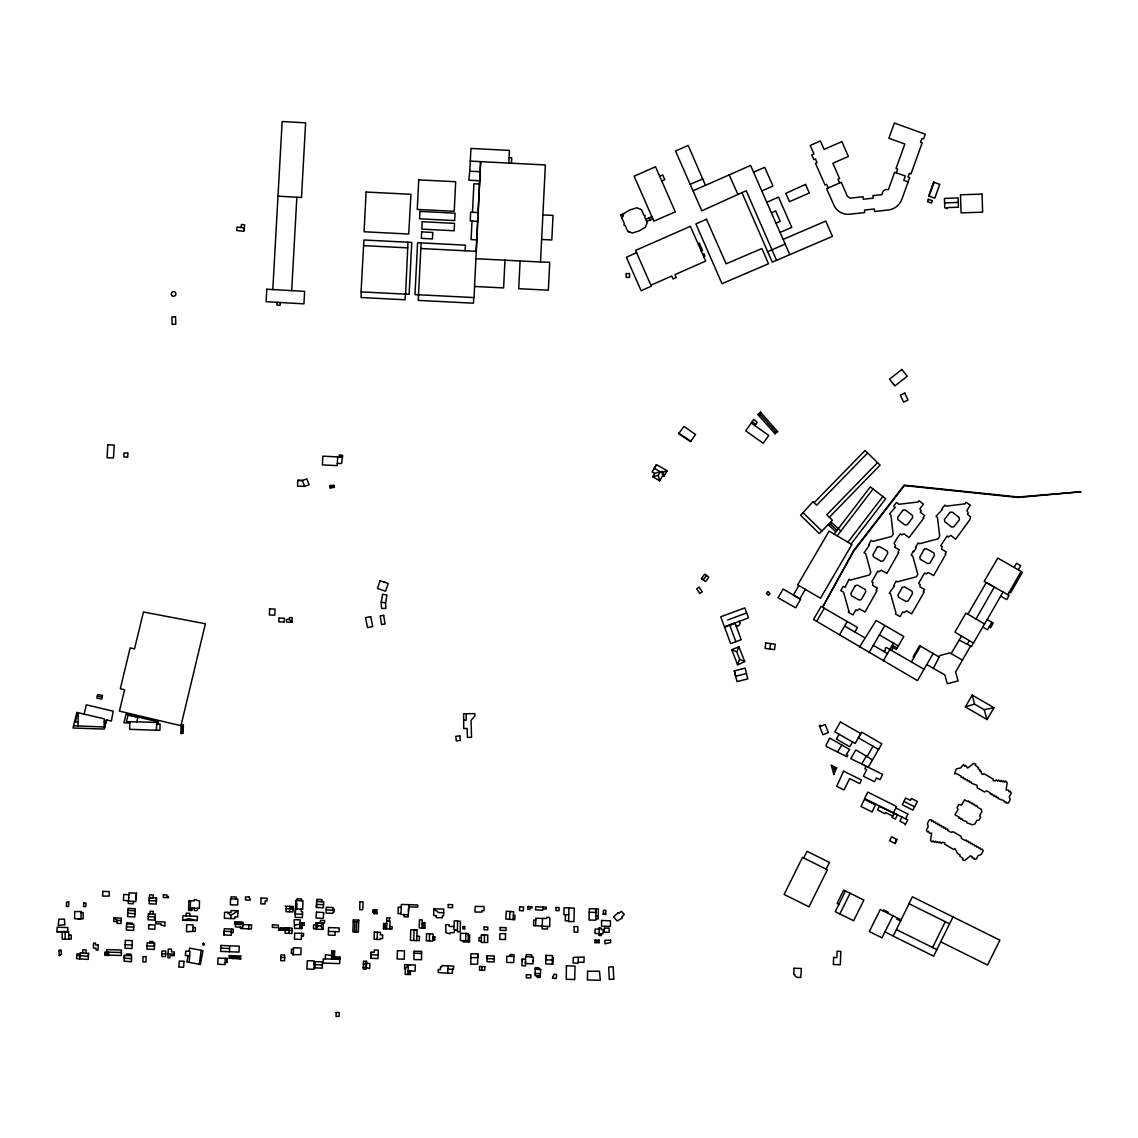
<?xml version="1.0" encoding="UTF-8"?>
<svg xmlns="http://www.w3.org/2000/svg" width="1138" height="1138" viewBox="0 0 1138 1138"><rect width="100%" height="100%" fill="white"/><g stroke="black" fill="none" stroke-linecap="round" stroke-linejoin="round"><path stroke-width="1.5" d="M436.281 915.606L436.281 917.584L442.284 917.811L442.341 915.791L443.578 915.834L443.777 909.091L433.791 908.878L433.663 915.535L435.598 915.592M481.36 941.112L481.346 942.435L487.704 942.477L487.761 934.981L481.402 934.938L481.36 941.112L479.013 941.083L479.041 937.527L481.388 937.541M484.404 942.463L484.461 934.952L481.402 934.938M595.032 942.662L595.06 940.13L599.228 940.173L599.2 942.705L595.032 942.662L599.228 940.173M331.741 951.055L331.627 959.106L333.05 957.755L333.164 952.534L331.741 951.055L334.643 951.126L334.487 956.873L333.05 957.755M373.051 912.05L373.079 910.044L375.085 911.083L373.051 912.05L375.085 911.083M374.089 910.059L376.948 909.689L376.877 913.658L374.032 913.615L374.061 912.064M374.032 913.615L375.483 912.207L375.526 909.66L374.103 909.646M429.396 940.927L429.524 933.772M433.749 938.822L432.838 933.829L426.508 933.729L426.394 940.884L432.71 940.984L432.781 936.745L434.773 936.773L434.73 939.832L432.739 939.803L433.749 938.822L434.73 939.832M314.216 967.798L314.188 969.249L306.876 969.078L307.303 960.728L314.159 960.856L314.173 967.784L322.267 968.154L322.467 961.866L314.159 961.681L314.173 964.725L315.112 964.768M535.657 925.706L549.697 926.545L549.867 918.579L549.085 917.356L546.681 917.299L546.653 918.508L535.827 918.281L535.657 925.706L533.594 925.663L533.708 920.059L535.785 920.101M300.048 922.676L303.96 922.79L303.874 925.407L301.94 925.35L302.95 923.729L302.011 922.733L301.84 928.594C296.293 929.049 304.685 922.292 294.614 925.166M509.995 956.304L510.037 954.569L513.907 954.654L513.722 962.577L506.68 962.407L506.823 956.233L513.864 956.404M547.463 926.488L547.421 929.006L542.172 928.893L542.485 918.423M108.594 955.138L121.254 955.479L121.339 952.506L104.852 952.079L104.781 955.308L108.579 955.408L108.665 952.179L107 953.758L104.81 953.701M416.921 936.233L419.424 936.318L419.268 940.671L416.778 940.585L417.063 929.988L414.047 929.888L413.72 940.472M463.123 940.614L463.081 941.923L469.482 942.079L469.667 934.938L468.259 934.895L468.301 933.487L460.52 933.288L460.349 940.557L468.116 940.742L468.259 934.895M465.826 933.416L465.641 940.685L468.116 940.742M106.673 952.122L106.744 949.604L121.396 950.002L121.339 952.506M289.393 619.413L289.436 617.564L292.153 617.635L292.039 622.258L286.477 622.116L286.548 619.342L289.393 619.413L292.039 622.258M457.632 921.239L460.449 921.311L460.165 931.837L457.348 931.766L457.647 920.912L454.218 920.841L453.934 929.817L457.405 929.931M477.889 953.957L477.619 964.156L470.776 964.213L470.862 953.729L477.889 953.957L477.789 957.655L470.833 957.57M595.828 918.907L595.8 920.201L589.043 920.03L589.328 908.665L598.389 908.992L598.133 918.963L595.828 918.907L596.084 908.906L595.999 912.406L589.242 912.235M188.624 908.024L190.828 908.081L190.771 910.386L188.552 910.329L188.823 900.713L194.257 900.855L194.299 899.404L199.506 901.012L199.306 908.323L190.288 908.067L190.487 900.755M192.08 908.124L192.009 910.428L188.552 910.329M194.299 908.181L194.242 910.485L196.817 910.556L197.799 908.28M231.028 898.878L231.085 896.858L236.22 897L236.163 899.02L237.87 899.063L237.714 904.98L230.36 904.781L230.53 898.864L236.163 899.02M230.9 918.508L230.986 915.393L227.088 912.349M237.913 910.77L237.742 916.915L234.954 916.844L234.897 918.622L224.385 918.338L224.556 912.278L231.071 912.463L231.114 910.585L237.913 910.77L230.986 915.393M149.832 942.961L149.875 941.467L153.047 941.567L153.004 943.061M154.512 943.103L154.327 949.405L146.944 949.177L147.129 942.876L154.512 943.103L154.427 946.19L147.044 945.963M542.783 908.992L542.741 910.187L535.557 909.874L535.699 906.744L546.24 907.128L546.155 909.134L542.783 908.992L542.84 907M565.43 914.696L565.259 920.742L568.587 920.841M568.957 907.939L568.573 921.567L573.993 921.581L574.235 908.124L564.035 907.754L563.836 914.653L568.772 914.796M161.895 953.715L161.809 956.475L165.593 956.589L165.764 951.098L161.98 950.984L161.895 953.715L165.679 953.843M186.02 915.934L186.091 913.202L189.818 913.316L189.747 916.062M192.848 931.339L186.518 931.809L186.732 924.682L193.047 924.881L192.848 931.339L195.224 931.41L195.352 927.541L192.962 927.47M299.877 928.21L300.133 919.874L294.13 919.66L294.514 928.366L299.877 928.537M301.84 928.594L301.926 925.521L299.963 925.379M315.013 967.926L315.212 961.638M335.184 931.638L335.07 935.265L328.341 935.052L328.569 927.598L339.195 927.925L339.081 931.752L328.455 931.425M522.129 961.368L522.2 959.064L525.514 959.149L525.628 956.674M156.418 730.24L156.688 723.939L160.102 724.081L159.889 730.368L129.59 729.302L129.86 721.734L136.83 721.933L137.854 717.452L128.011 715.119L126.46 721.634L129.86 721.734M168.097 953.914L168.253 949.064L171.568 949.163L171.468 951.852L174.37 951.951L174.242 955.707L170.031 955.564L169.946 957.869L167.94 957.812L168.097 953.914L174.299 954.113M180.857 733.356L181.127 725.034L205.381 623.752L143.445 612.002L134.497 648.902L130.159 647.863L120.329 688.732L124.597 689.756L119.419 711.122L180.117 725.518L183.389 725.105L183.104 733.455L180.857 733.356L181.98 733.413L182.222 726.2L183.389 725.105M233.02 958.367L240.63 959.05L240.73 956.02L229.293 955.65L229.207 958.239L233.02 958.367L234.357 957.115L239.165 957.485L240.73 956.02M293.277 954.725L293.504 947.769L301.101 948.011L300.887 954.611L292.537 954.697L292.58 953.388L291.328 953.345L291.456 949.234L293.462 949.305M455.044 929.86L453.849 932.733L449.979 932.619L449.951 933.9L445.812 932.605L445.726 924.625L449.169 924.725L449.112 926.403L454.034 926.56M522.2 959.064L521.986 965.778L525.5 965.835L525.614 963.53L532.925 963.858L533.224 957.015L526.183 956.702L526.268 954.611L531.759 954.867L531.674 956.944M535.201 969.235L535.244 967.67L538.8 967.784L538.758 969.348L540.65 969.405L540.137 977.471L537.164 977.386L537.221 975.721L540.436 975.821L534.988 975.65L535.201 969.235L540.65 969.405M578.303 957.556L578.118 963.217L573.083 963.047L573.268 957.399L584.135 957.03L583.965 962.335L578.147 962.151M104.852 727.026L77.925 725.93L78.38 712.744M117.171 921.595L117.1 923.331L121.026 923.572L121.353 918.096L113.885 917.84L113.729 921.467L117.171 921.595L117.214 920.386L113.885 917.84M288.938 933.388L289.123 928.167L287.985 929.234C273.191 929.035 284.571 926.773 292.196 928.267L292.025 933.501L285.083 933.26L285.183 930.244M301.527 935.28L301.499 936.048L303.476 936.119L303.576 933.402L294.685 933.089L294.472 939.177L301.371 939.419L301.584 933.331M356.72 921.979L358.755 920.13L353.321 919.917L352.851 931.866L356.336 932.008L356.72 921.979L353.235 921.851L355.198 921.922M423.45 927.342L424.332 924.639L423.734 922.577L425.071 922.619L424.887 928.124L419.225 927.925L419.509 919.845L422.255 919.931L421.97 928.025L423.45 927.342L424.887 928.124M424.332 924.639L423.734 922.577M552.229 964.185L552.527 955.607L546.012 955.379L545.856 959.818L552.371 960.031M546.012 955.379L545.714 963.957L552.954 964.199L553.182 957.755L552.456 957.741M292.125 930.486L278.796 930.03L278.867 928.338L280.688 928.409M289.521 911.808L289.721 906.346M293.177 906.474L292.978 911.936L286.051 911.68L286.207 907.142L285.339 906.189L293.177 906.474L291.897 907.655L289.678 907.583M325.34 958.879L325.496 954.597L331.684 955.536M383.62 923.515L385.071 925.066L384.971 927.811L386.422 928.907L386.607 923.629L383.62 923.515L383.421 928.793L392.055 929.12L392.141 926.673L389.879 926.588L389.779 929.035M386.707 920.898L386.82 917.769L390.149 917.882L388.67 920.969L386.707 920.898L386.422 928.907M487.22 955.735L487.021 961.695L494.091 961.937L494.29 955.991L487.22 955.735L487.121 958.623L494.191 958.865M301.286 909.177L301.2 911.666L302.608 911.723L302.381 917.598L295.14 917.328L295.453 909.006L302.68 909.219L302.993 900.812L295.78 900.542L295.268 913.97L302.509 914.241M296.691 909.034L296.89 903.7L295.78 900.542M389.879 926.588L390.092 921.026L388.67 920.969M124.369 955.408L124.142 961.197L131.396 961.752L131.624 955.692L124.369 955.408L124.255 958.224L131.51 958.651M126.418 955.493L126.474 953.985L131.069 954.156L130.998 955.664M149.419 897.612L149.306 900.684L156.361 900.969L156.475 897.896L149.419 897.612L153.189 897.768L153.303 895.037L149.533 894.881L149.178 903.771L156.233 904.041L156.475 897.896M229.449 951.724L229.677 945.792M296.961 900.585L297.032 898.764L301.641 898.949L301.57 900.755M315.909 929.134L316.165 922.804L324.515 923.146L324.629 920.585L320.404 920.443L320.304 922.975L316.165 922.804L318.299 925.72L320.617 925.82L323.263 923.089L323.007 929.419L315.909 929.134L318.299 925.72M326.193 909.945L326.293 907.285L333.021 907.555L332.965 908.963L334.074 909.006L333.96 912.207L332.851 912.164L332.794 913.373L326.065 913.117L326.193 909.945L334.031 910.229M354.942 921.908L354.558 931.937L358.299 932.079L358.755 920.13M370.874 958.367L371.116 952.193L374.231 952.321L374.331 949.988L378.271 950.145L377.972 958.509L370.874 958.367L371.116 952.193M481.801 970.216L481.943 966.532M284.642 957.513L284.742 954.938L280.986 954.782L280.745 960.614L284.514 960.771L284.642 957.513L280.873 957.385M339.906 957.072L339.636 963.63L323.178 963.047L323.32 958.808L339.821 959.405L339.906 957.072L334.487 956.873M408.044 970.899L415.086 971.183L415.342 965.052L408.414 964.782L405.427 968.751L405.199 974.384L410.363 974.541L410.505 970.999M316.421 907.47L316.677 901.495L323.661 901.794L323.405 907.768L316.421 907.47L316.549 904.411L323.533 904.71M316.677 901.495L316.777 899.376L321.983 899.603L321.898 901.723M525.514 959.334L525.614 963.53M231.512 929.077L231.242 935.251L223.958 934.924L224.286 928.75L233.318 929.149L233.148 932.776L231.355 932.705M235.523 924.355L234.67 924.326L234.784 921.78L242.991 922.15L242.778 927.242L235.41 926.915L235.523 924.355L251.569 924.881L251.398 928.978L240.474 928.508L240.545 927.143M240.559 923.274L239.279 924.469L239.378 921.993L240.559 923.274L242.949 923.373M239.279 924.469L239.321 923.231L235.993 923.103L234.67 924.326M248.44 928.85L249.307 924.81M525.329 963.516L525.429 961.155M603.211 914.326L603.396 910.272L605.857 910.386L605.686 914.44L603.211 914.326L604.506 913.145L605.686 914.44M132.25 924.156L132.293 923.089L126.659 922.833L126.318 930.059L133.587 930.4L133.871 924.241L126.603 923.9M156.688 723.939L156.76 722.502L136.859 721.791M297.786 480.407L297.53 486.097L304.7 486.41L309.109 484.731L306.762 478.87L302.352 480.506L297.786 480.407L302.352 480.506L304.7 486.41M366.592 961.297L365.341 964.256L366.223 969.121L363.178 968.964L363.548 961.155L366.592 961.297L366.45 964.37M533.025 961.482L533.068 960.7M149.903 913.914L150.031 911.239L153.303 911.396L153.175 914.07L148.31 913.828L148.04 919.803L154.981 920.13L155.138 916.929L148.182 916.602M154.981 920.13L155.266 914.17L153.175 914.07M465.172 250.773L465.456 245.139L417.589 242.721L414.986 294.586L474.02 297.559L480.649 161.639L476.139 251.327L420.847 248.525M508.828 163.075L509.426 150.401L470.919 148.452L469.809 171.198L480.136 171.71M475.969 258.71L540.507 262.01L545.386 164.953L470.307 161.112M377.091 939.405L377.446 932.221M410.462 964.868L408.414 964.782L407.845 974.455L409.168 973.246L409.026 970.942M504.973 260.189L503.593 287.928L474.603 286.477M520.094 260.972L518.743 288.696L548.345 290.19L549.739 262.252L540.507 262.01M226.135 961.553L225.367 958.367L225.054 964.597L217.714 964.227L218.041 957.997L227.202 958.466L227.003 962.506L225.168 962.421L226.135 961.553L227.003 962.506M361.301 291.897L361.016 297.53L405.085 299.763L405.37 294.13L409.139 294.315L411.743 242.422L363.918 240.004L361.059 291.883L405.37 294.13M405.612 294.145L407.987 242.238M421.131 242.892L418.243 300.404L473.465 303.177L473.749 297.544M472.028 221.057L471.089 239.606L476.708 239.89M472.469 212.28L473.92 183.787L479.511 184.072M223.958 934.924L224.158 931.254L231.412 931.581M511.446 163.218L511.73 157.826L509.084 157.698M599.285 927.883L601.163 927.982L601.092 929.447L603.254 929.604L602.955 933.928L594.961 933.373L595.117 929.021L598.446 929.262L599.285 927.883L598.972 935.479L601.134 935.621L601.262 933.814M127.911 910.4L128.011 908.38L135.28 908.778L134.825 916.972L127.57 916.574L127.911 910.4L135.166 910.798M277.046 302.324L276.89 305.084L280.119 305.269L280.261 302.509M408.3 914.852L400.875 914.454L401.415 904.44L417.731 904.966L417.703 907.086L408.727 906.844L408.499 911.125M404.232 914.639L404.118 916.759L408.186 916.972L408.841 904.838M272.793 289.564L282.153 121.524L305.624 122.847L301.485 197.486L277.999 196.163M291.669 290.645L296.847 197.215M56.9 931.709L57.17 927.242L67.839 927.541L67.739 931.823L56.9 931.709L67.754 931.51M79.745 958.879L80.101 952.862L88.522 953.374L88.152 959.377L76.602 958.68L76.886 953.872L80.03 954.071M79.93 955.692L79.873 956.745L79.987 954.739M82.661 953.018L82.846 949.832L86.132 950.031L85.947 953.217M88.522 953.374L88.337 956.29L76.801 955.507M337.716 456.95L337.189 465.598L322.381 464.944L322.865 456.153L342.566 457.177M775.106 433.791L775.291 431.473L760.355 414.602L760.511 412.155L777.581 431.615L775.106 433.791L757.837 414.502L760.511 412.155M128.651 898.394L128.736 897.199M128.466 901.083L128.295 903.458L133.302 903.814L133.473 901.424L135.849 901.595L136.432 893.188L129.035 892.861L128.466 901.083L133.473 901.424M136.432 893.188L136.034 898.807M189.164 962.364L189.961 951.368L185.693 951.055L185.38 955.436L189.648 955.735M448.159 965.906L442.013 965.579L441.814 966.845L440.534 966.816L440.306 969.676L438.301 969.519L438.144 972.521L447.632 973.203L448.159 965.906L453.778 966.162L453.436 969.348L447.917 969.107M197.159 920.542L197.471 916.346L182.948 915.82L182.621 920.258L197.159 920.542L188.538 918.693L182.621 920.258M337.332 463.422L341.556 463.536L342.623 455.371L340.547 455.228L340.547 457.078M513.025 919.589L513.636 911.766L506.382 911.197L505.77 919.02L514.689 919.717L515.03 915.35L513.366 915.222M509.497 919.319L510.109 911.495M833.741 774.452L834.211 768.762L831.366 765.319L833.741 774.452L836.686 767.851L831.366 765.319M452.526 969.334L452.17 973.431L447.632 973.203M339.067 457.007L339.238 455.143L340.547 455.228M241.142 227.515L241.498 224.485L244.627 224.84L243.888 231.313L236.661 230.488L237.045 227.045L244.286 227.87L243.987 230.417M199.335 964.327L201.142 950.301M106.09 721.848L104.084 726.997L104.326 718.903L76.858 712.388L73.06 727.993L104.355 729.088L106.545 719.913L111.396 721.065L113.174 711.207L86.317 704.82L84.112 714.109M769.843 649.016L770.568 643.61M381.202 602.13L382.581 594.249L386.963 595.018L385.583 602.898L385.882 608.474L381.571 608.403L381.202 602.13L385.583 602.898M188.126 955.635L186.831 961.909L200.359 964.512L202.962 950.643L189.676 948.125L189.022 951.297M97.726 694.578L96.929 698.263L101.638 699.088L102.448 695.375L97.726 694.578L97.342 696.385L102.05 697.196M895.108 843.528L896.716 839.46L895.108 843.528L889.56 840.698L891.595 836.8L897.114 839.673M78.053 722.388L75.407 721.705L77.526 713L76.73 712.829M157.855 723.996L158.367 721.862L126.019 714.223L123.985 722.829L129.817 723.028M896.317 172.891L897.697 169.064L896.033 168.467L904.852 144.014L888.878 138.253L894.354 123.046L925.279 134.213L923.53 139.092L921.88 138.495L920.528 142.278L922.164 142.876L910.997 173.901L909.333 173.303L908.053 176.973L909.689 177.571L901.609 199.975A16.657 16.657 0 0 1 889.02 209.904L874.61 211.497L874.34 208.994L864.496 210.061L864.78 212.564L849.531 214.243A15.363 15.363 0 0 1 833.941 205.253L826.601 188.609L841.252 182.308L846.43 194.057A4.893 4.893 0 0 0 852.974 197.827L863.045 196.732L863.315 199.235L873.159 198.14L872.889 195.651L882.078 194.626A4.879 4.879 0 0 1 888.394 189.676L894.653 172.293L905.322 175.992L903.757 180.345L908.11 181.938M929.12 196.177L934.099 182.35M629.954 232.124L627.692 231.227L625.217 225.58L623.866 225.082L624.421 223.759L621.96 218.169L622.813 215.978M621.96 218.169L621.903 215.48L623.766 213.546L620.551 214.954L621.96 218.169L623.766 213.546L629.954 209.933L636.811 207.799L641.448 209.591L643.909 215.21L645.246 215.751L644.734 217.073L647.181 222.65L645.36 227.287L639.143 230.914L632.287 233.034L627.692 231.227M737.481 664.393L739.672 659.329L736.713 651.861L738.903 646.797L731.649 649.67L737.694 664.962L744.736 661.519L738.903 646.797M903.942 801.465L905.564 798.023L910.428 800.384L911.339 798.492L917.399 801.465L912.861 810.114L902.235 804.722L903.942 801.465L914.596 806.785M875.591 804.609L872.064 811.991L860.982 806.458L864.439 799.36L875.591 804.609L870.015 801.977M940.728 941.809L987.556 965.052L999.889 940.159L912.406 896.815L893.174 936.105L933.644 956.148L952.99 916.929M826.145 869.133L829.431 862.433L807.041 851.324L803.741 857.995L802.503 857.383L784.125 894.468L809.004 906.801L827.383 869.759L803.741 857.995M932.619 947.513L945.251 921.666L909.02 903.714M838.919 904.312L845.491 890.969L863.884 900.073L853.628 920.742L835.264 911.68L838.919 904.312L837.127 903.416L843.713 890.101L845.491 890.969M901.922 816.999L899.859 821.181L905.009 823.713L905.251 824.837L907.768 819.915L864.624 798.563L867.768 792.105L896.602 806.529L893.458 812.817M839.83 913.942L850.086 893.259M887.782 913.202L888.266 912.249L883.629 909.959L883.159 910.912M892.946 915.777L881.993 937.812L869.332 931.524L880.286 909.475L901.14 919.845M897.114 917.84L896.545 918.963L900.585 920.969M905.62 818.834L907.996 814.068L895.862 807.994M933.43 668.39L939.874 655.545L949.86 652.871L962.435 660.125M967.328 644.307L969.249 640.594L954.882 632.131L965.963 613.098L984.512 623.937M894.155 813.343L892.05 817.397L895.322 819.09L897.484 814.908L879.304 806.358L877.483 809.886L884.923 813.727L885.535 812.532L892.704 816.131M854.908 632.045L857.44 627.436L821.095 606.426L813.514 619.499L917.456 680.638L933.174 653.525M1014.143 567.407L1016.476 563.253L1020.672 565.7L1018.268 569.811L997.798 558.075L984.171 581.433L994.313 587.052L976.02 618.987M664.051 476.21L667.181 470.705L656.427 464.674L654.293 468.301L660.097 471.644L663.198 472.057L664.051 476.21L662.814 475.456L661.733 471.203M867.113 756.571L872.988 746.229M967.94 614.136L986.262 582.585L1007.799 594.662L1021.071 571.461L1018.268 569.811M839.09 734.309L836.373 739.088L849.773 746.741L852.504 741.948M989.192 626.882L990.544 627.678L993.204 623.126L987.215 619.556L1003.033 591.988M991.824 622.301L987.528 629.798L982.777 626.981L987.215 619.556M970.572 645.986L955.621 671.989L958.096 680.922L947.243 683.753L944.839 674.905L926.773 664.578M816.686 621.334L824.268 608.261M839.645 634.634L847.213 621.561M859.475 647.038L876.175 620.466L903.814 636.483L896.317 649.428L891.509 646.654M869.091 652.615L884.823 625.473M883.287 660.837L893.558 643.126M891.509 650.424L893.145 647.593M911.339 661.918L920.471 646.171M982.777 626.981L971.468 646.455L959.135 640.082M965.337 706.926L972.208 695.09L993.958 707.722L987.087 719.557L965.337 706.926L974.512 704.081L984.185 709.685L993.958 707.722M868.209 767.254L881.836 743.854L861.665 732.118L858.379 737.865L878.593 749.43M798.862 585.586L797.653 584.875L829.09 531.105L851.878 544.533L820.484 598.232L798.862 585.586L793.342 595.032L800.626 599.299L795.633 607.82L778.051 597.735L783.115 589.057L799.858 598.858L805.391 589.399M861.679 764.011L866.317 756.073L855.819 749.942L850.769 758.605L882.633 774.395L880.015 779.701L876.402 777.923L874.525 781.749L863.386 776.258L866.658 769.601L864.923 768.747L866.16 766.23L864.581 765.447M656.427 464.674L652.159 471.943L654.691 473.436L660.097 471.644M654.691 473.436L652.743 476.737L659.67 480.819L662.814 475.456M652.743 476.737L658.248 475.314L660.182 472.014M951.155 653.61L961.496 636.099M837.44 751.99L841.85 745.034L849.602 749.544L846.302 754.366L847.853 755.148L847.042 756.756L826.458 746.556L826.074 745.091L829.744 738.135L841.85 745.034M754.835 425.569L757.168 422.269L753.854 419.41L745.717 430.818L763.214 443.279L768.762 435.484L751.279 423.023M701.463 578.531L704.735 574.093L708.832 577.108L705.574 581.546L701.463 578.531L703.241 579.839L706.499 575.387M847.924 542.214L882.875 496.524M851.025 544.035L885.705 498.686L870.314 486.893L835.818 531.915L828.222 524.547L819.36 533.58L800.626 515.286L813.058 501.645L816.686 505.201L867.611 452.995M837.17 535.87L873.059 488.999M836.928 530.479L830.868 524.518L828.222 524.547L832.404 520.251L826.785 514.774L877.554 462.64M330.233 487.946L331.272 486.637L334.159 486.282L334.302 487.405L330.233 487.946L329.992 485.613L334.031 485.158L334.302 487.405M834.14 534.078L835.833 531.93M814.139 502.712L865.051 450.506L880.101 465.129L829.332 517.249M333.164 952.534L334.643 951.126M302.95 923.729L303.96 922.79M229.207 958.239L230.545 956.987L234.357 957.115M233.006 958.793L234.556 957.328M278.796 930.03L281.499 929.277M385.071 925.066L386.607 923.629M226.249 959.334L227.202 958.466M433.763 937.655L434.773 936.773M383.421 928.793L384.971 927.811M59.304 955.579L61.424 954.256L61.111 950.315L58.892 950.5L59.304 955.579L60.286 954.967M883.7 651.391L885.151 650.538L885.506 647.863A1.479 1.479 0 0 1 887.398 648.048L924.042 669.286M776.557 260.317L746.215 190.743L701.79 210.815L675.531 151.013L688.177 145.436L705.475 185.338M693.014 190.828L750.596 165.451L789.815 254.642M753.569 172.208L764.693 167.3L772.958 186.035L761.806 190.956M636.569 252.721L626.341 257.231L641.107 290.716L651.334 286.207L635.559 250.417L690.382 226.334L705.688 261.071L674.948 274.628L676.242 277.587L673.099 278.981L671.79 276.022L650.893 285.225M697.964 243.56L699.216 243.006L702.473 250.403L701.221 250.957M702.658 254.215L703.825 253.689L704.948 256.249L703.796 256.775M775.974 223.176L780.227 221.298L775.675 210.928L771.422 212.806M659.684 176.219L662.672 174.911L664.763 179.662L661.761 180.985M645.73 219.35L651.875 216.647L634.136 176.191L655.531 166.774L675.303 211.867L653.852 221.185L651.875 216.647M646.654 221.455L652.799 218.766M766.784 202.251L778.52 197.102L791.778 227.316L780.056 232.451M829.133 187.5L828.222 187.898L826.643 184.313L825.036 185.025L815.477 163.346L817.084 162.649L815.462 158.922L813.841 159.633L811.735 154.853L813.955 153.886L810.228 145.436L820.441 140.984L824.097 149.419L841.878 141.596L848.379 156.432L832.86 163.289L839.616 178.595L837.995 179.306L839.631 183.019M785.163 244.044L767.695 251.711M783.115 239.393L825.761 221.113L832.461 236.363L772.247 262.153L741.948 192.663M690.14 184.313L702.715 178.951M736.3 626.483L739.159 625.416L740.226 623.126L739.515 621.248M724.451 626.825L748.477 617.92L744.793 607.92L720.738 616.796L730.667 643.61L741.208 639.712L735.077 623.183L729.743 625.16L735.859 641.69M727.637 619.982L746.642 612.955M724.55 627.081L735.077 623.183M834.211 768.762L836.686 767.851M663.198 472.057L667.181 470.705M734.323 670.837L745.134 668.162L747.78 678.902L736.983 681.577L734.323 670.837L735.66 676.2L746.457 673.525M58.892 950.5L61.111 950.315M400.932 913.544L398.044 913.672L398.172 907.1L401.259 907.356M944.597 202.934L958.253 202.393L958.438 207.201L947.001 207.642L947.044 208.61L944.782 207.728L944.426 198.439L958.082 197.898L958.253 202.393M68.764 935.08L71.21 935.052L71.267 939.049L62.263 939.191L62.163 931.908M466.167 713.739L474.802 713.64L474.859 716.001L471.047 720.382L471.53 737.296L467.434 737.41L467.177 728.448L463.778 728.533L463.564 713.768L466.167 713.739L466.224 720.126L463.635 720.155M81.04 912.548L83.145 912.548L83.117 918.779L74.653 918.75L74.681 911.552L81.054 911.566L81.026 918.779L77.825 918.764M414.004 953.274L421.586 953.388M443.664 912.704L438.528 912.591L433.791 908.878M595.914 915.706L598.218 915.763M286.15 908.721L293.078 908.921L291.897 907.655M117.214 920.386L121.211 920.514M315.112 964.697L322.367 964.91M417.063 929.988L410.775 929.774L410.448 940.372L416.778 940.585M233.105 955.778L229.293 955.65L230.545 956.987M535.059 973.516L540.507 973.687M423.677 923.942L422.113 923.885L423.521 925.393M371.016 954.725L378.101 954.981M333.278 957.997L339.394 958.224M220.744 948.167L229.563 948.509M354.643 921.894L353.321 919.917M408.414 964.782L404.73 964.626L404.573 968.723L405.427 968.751M757.837 414.502L760.355 414.602M73.6 725.745L77.925 725.93M316.079 925.009L313.576 924.91L313.434 928.636L315.923 928.736M125.137 944.768L132.108 945.052M126.474 926.773L133.743 927.114M363.406 964.156L365.341 964.256M479.681 180.757L468.828 180.202L469.809 171.198M478.088 212.564L470.663 212.18L470.236 220.971L477.647 221.341M541.645 239.478L551.816 239.976L553.04 215.423L542.869 214.911M363.634 245.637L407.689 247.871M128.907 894.753L123.729 894.496L123.43 900.414L128.48 900.784M363.25 967.286L366.308 967.442M127.755 913.273L135.009 913.672M775.291 431.473L777.581 431.615M106.545 719.913L104.241 721.777L105.037 722.644M74.639 721.506L75.407 721.705M383.506 581.859L385.028 582.4M620.551 214.954L621.903 215.48M731.649 649.67L736.713 651.861M739.672 659.329L744.736 661.519M945.251 921.666L949.59 923.814M896.388 929.561L936.873 949.618M884.966 931.837L893.245 935.962M1009.264 592.116L1010.587 592.827L1022.436 572.258L1021.085 571.461M1000.629 596.127L1006.76 599.598L1009.093 595.387L1007.841 594.591M939.149 656.996L919.561 645.644L913.145 656.726L914.056 657.252M879.361 634.904L898.351 645.915M892.348 645.203L897.157 647.977M844.595 626.071L864.823 637.792M873.301 645.36L887.498 653.582M969.249 640.594L973.431 643.07M866.317 756.073L872.448 759.971M678.973 433.222L690.837 441.231M752.175 421.757L755.732 424.289M840.854 531.048L830.84 521.873L830.868 524.518M329.992 485.613L331.272 486.637M803.115 512.74L821.849 531.033M597.948 941.425L599.2 942.705M595.06 940.13L596.312 941.41M375.483 912.207L376.877 913.658M373.079 910.044L374.061 911.069M107 953.758L108.579 955.408M181.127 725.034L182.222 726.2M302.936 924.412L303.874 925.407M239.165 957.485L240.63 959.05M409.168 973.246L410.363 974.541M287.985 929.234L289.052 930.386M280.702 927.868L281.783 929.021M278.867 928.338L279.678 929.22M234.784 921.78L235.993 923.103M892.804 383.278L893.615 384.331M320.617 925.82L323.007 929.419M729.131 174.911L737.979 194.47M649.229 217.813L650.154 219.918M984.185 709.685L987.087 719.557M658.248 475.314L659.67 480.819M972.208 695.09L974.512 704.081M68.821 939.092L68.721 931.809L65.094 931.866L65.207 939.149M601.561 920.457L601.547 926.119L610.381 926.389L610.494 920.813L601.561 920.457M626.227 273.575L626.213 277.402L629.556 277.402L629.556 273.589L626.227 273.575M972.065 856.615L972.051 857.924L974.043 857.91L973.943 859.162L976.205 859.147L978.054 855.748L981.212 854.453L983.246 850.826L982.165 849.119L980.984 849.545L979.932 847.838L978.936 848.365L978.111 846.8L977.016 847.284L975.92 845.548L974.953 846.103L973.872 844.382L972.862 844.908L971.937 843.272L970.913 843.799L969.861 842.092L968.851 842.618L967.983 841.025L967.058 841.594L966.119 839.958L965.195 840.527L961.425 838.365L961.126 836.501L953.288 831.793L951.027 832.347L947.769 830.484L947.84 829.104L945.536 829.189L945.65 827.852L943.63 828.108L943.8 826.785L941.595 826.942L941.695 825.591L939.561 825.775L939.689 824.438L937.541 824.623L937.684 823.286L935.493 823.443L935.706 822.148L933.459 822.29L933.615 820.953L931.524 821.167L931.595 819.801L929.333 819.915L927.399 823.485L928.224 826.7L926.375 829.986L927.285 831.935L928.48 831.238L929.433 833.201L931.681 833.144L930.471 840.47L932.15 841.935L932.989 840.854L934.511 842.305L935.536 841.238L936.802 842.646L937.641 841.565L939.006 842.974L940.016 841.921L941.439 843.343L942.392 842.276L944.881 842.661L944.568 844.111L953.729 849.545L954.882 848.578L957.712 853.656L960.102 854.88L959.818 856.046L962.904 858.507L962.577 859.745L964.654 860.584L970.543 855.79L972.065 856.615M574.121 926.545L574.093 932.107L577.777 932.136L577.805 926.574L574.121 926.545M566.411 965.849L566.24 979.292L574.718 979.548L575.003 966.048L566.411 965.849M414.033 951.268L413.919 959.604L421.501 959.704L421.615 951.382L414.033 951.268M127.797 453.109L127.741 457.12L123.928 457.021L124.014 453.009L127.797 453.109M98.138 944.981L98.039 950.088L96.047 949.96L95.99 948.139L93.373 948.082L93.544 943.16L95.535 943.118L95.592 944.938L98.138 944.981M155.678 921.695L155.636 923.743L161.084 923.928L161.055 924.952L164.868 926.133L164.982 921.965L155.678 921.695M359.878 901.822L359.722 909.66L362.738 909.717L363.065 901.879L359.878 901.822M482 910.613L481.971 912.079L474.959 912.036L475.087 906.417L484.006 906.545L484.006 910.656L482 910.613M587.564 971.255L587.393 979.946L600.323 980.344L599.456 971.255L587.564 971.255M505.528 933.644L505.4 939.504L499.753 939.391L499.895 933.658L505.528 933.644M526.396 974.711L526.339 977.841L530.763 977.926L530.834 974.797L526.396 974.711M336.151 1012.493L336.066 1016.476L339.039 1016.376L339.309 1012.521L336.151 1012.493M963.26 777.41L963.246 778.577L965.237 778.534L965.124 779.658L967.4 779.772L967.328 780.924L969.391 780.924L969.306 782.048L971.368 782.048L971.326 783.214L976.959 785.248L977.286 787.837L984.598 792.02L986.746 790.839L990.231 792.845L990.188 793.954L992.037 793.869L991.909 794.95L994 795.007L993.801 796.031L996.134 796.216L995.992 797.283L998.126 797.354L997.969 798.421L1004.228 800.853L1004.029 801.877L1006.02 801.877L1005.949 802.987L1008.254 803.158L1010.146 799.829L1009.292 796.728L1011.326 793.172L1010.146 791.038L1009.093 791.892L1008.183 789.914L1006.077 790.156L1007.173 782.56L1005.622 781.038L1004.84 782.247L1003.474 780.753L1002.578 781.934L1001.013 780.412L1000.174 781.607L998.538 780.085L997.813 781.294L996.347 779.786L995.295 780.953L993.133 780.654L993.232 779.046L983.943 773.698L982.492 774.523L981.013 772.617L981.383 771.422L979.718 770.952L980.088 769.743L978.196 769.004L978.538 767.752L975.294 765.248L975.849 764.295L973.815 763.342L967.656 768.036L965.693 765.575L964.37 766.144L963.63 764.38L960.7 767.851L956.304 768.961L954.569 773.812L956.759 773.684L961.24 776.244L961.098 777.368L963.26 777.41M279.009 618.105L278.91 621.917L284.287 622.059L284.386 618.247L279.009 618.105M261.043 898.067L260.872 903.856L265.04 903.97L265.126 900.955L267.017 900.997L267.103 898.238L261.043 898.067M556.013 907.47L555.927 910.556L559.014 910.642L559.099 907.583L556.013 907.47M163.374 894.809L163.289 897.526L168.452 897.683L168.495 896.474L166.873 896.431L166.916 894.923L163.374 894.809M484.119 926.986L484.034 929.732L487.747 929.846L487.832 927.1L484.119 926.986M484.873 966.631L484.76 970.301L479.496 970.145L479.61 966.461L484.873 966.631M793.983 968.253L793.798 974.569L794.964 974.612L794.936 975.792L797.084 977.371L800.782 977.485L801.38 968.481L793.983 968.253M269.592 608.873L269.393 614.961L274.827 615.146L275.04 609.058L269.592 608.873M397.461 950.671L397.19 958.993L404.203 959.234L404.488 950.899L397.461 950.671M833.613 957.485L833.372 964.512L840.342 964.754L840.797 951.354L837.113 951.226L836.899 957.599L833.613 957.485M249.265 897.043L250.388 900.115L245.467 899.93L245.566 896.9L249.265 897.043M272.451 924.91L272.352 927.399L278.341 927.612L278.426 925.123L272.451 924.91M448.272 904.539L448.173 907.527L452.526 907.683L452.625 904.696L448.272 904.539M220.843 945.45L220.616 951.396L239.023 952.093L239.25 946.162L220.843 945.45M462.91 926.503L462.81 928.935L464.759 929.021L464.859 926.574L462.91 926.503M527.961 906.474L527.847 909.305L529.967 909.39L530.024 907.896L532.058 907.982L532.115 906.616L527.961 906.474M500.208 927.47L500.094 930.272L506.026 930.514L506.14 927.712L500.208 927.47M125.322 940.401L124.995 948.239L131.965 948.523L132.293 940.685L125.322 940.401M66.573 902.406L66.374 906.389L68.536 906.488L68.892 901.652L66.573 902.406M366.493 963.345L366.294 967.656L369.622 968.566L369.864 963.516L366.493 963.345M374.388 932.065L374.032 939.263L380.12 939.561L380.177 938.48L382.524 938.594L382.709 934.967L380.348 934.853L380.476 932.363L374.388 932.065M366.095 192.038L364.089 231.768L408.713 234.03L410.946 194.299L366.095 192.038M418.741 179.861L417.248 209.435L454.218 211.298L455.698 181.724L418.741 179.861M419.936 211.412L419.566 218.809L454.674 220.587L455.044 213.19L419.936 211.412M421.686 231.882L421.359 238.354L432.454 238.923L432.781 232.451L421.686 231.882M422.198 221.725L421.828 229.108L454.162 230.758L454.546 223.361L422.198 221.725M107.783 444.83L107.086 457.789L113.487 457.917L114.184 445.001L107.783 444.83M266.776 289.223L266.079 301.726L303.917 303.818L304.628 291.371L266.776 289.223M148.793 924.696L148.552 928.893L154.811 929.248L155.053 925.066L148.793 924.696M553.182 976.361L552.414 978.239L556.283 978.481L556.539 974.413L554.064 974.256L553.182 976.361M604.42 928.082L604.164 932.178L609.171 932.363L609.171 928.082L604.42 928.082M184.015 961.354L183.574 967.257L178.78 967.115L179.32 961.013L184.015 961.354M316.464 912.036L316.023 917.968L323.277 918.508L323.718 912.562L316.464 912.036M83.799 902.918L83.529 906.502L85.734 906.673L86.004 903.088L83.799 902.918M102.918 891.367L102.534 896.09L109.191 896.132L109.191 891.58L102.918 891.367M958.907 817.056L958.808 818.194L960.828 818.151L960.842 819.332L962.606 819.175L962.691 820.384L966.717 821.536L966.845 822.774L972.222 824.709L974.64 824.31L976.945 820.299L978.993 820.214L980.643 817.34L979.676 815.562L981.852 811.778L981.411 809.459L977.642 807.283L976.632 805.533L975.394 805.989L974.541 804.324L973.346 804.808L972.492 803.158L971.411 803.713L970.657 802.091L969.377 802.532L968.666 800.953L967.456 801.422L964.611 799.786L961.496 805.192L958.85 804.424L956.973 807.681L958.068 809.445L954.995 814.808L958.907 817.056M519.71 906.702L519.383 910.528L523.252 910.869L523.58 907.029L519.71 906.702M765.774 642.956L765.035 648.361L774.523 649.642L775.248 644.236L765.774 642.956M928.309 199.306L927.541 201.668L931.581 202.991L932.349 200.629L928.309 199.306M380.149 580.693L377.446 588.403L385.526 591.234L388.229 583.524L380.149 580.693M933.587 182.165L928.608 195.992L934.767 198.211L939.746 184.399L933.587 182.165M843.614 771.151L836.743 786.344L844.069 789.943L849.659 778.591L859.716 783.598L861.48 780.056L843.614 771.151M848.92 611.248L848.322 612.329L853.031 614.933L855.861 609.84L857.199 610.594L859.418 608.858L865.022 612.016L877.014 590.722L876.104 590.209L877.327 588.019L872.647 585.387L872.96 582.457L871.751 581.774L877.853 571.077L879.062 571.774L881.296 570.238L886.886 573.41L898.764 552.485L897.996 552.044L899.262 549.825L894.582 547.165L895.492 545.571L894.098 543.423L897.071 538.217L900.4 533.822L901.837 534.917L903.928 533.736L909.006 537.591L923.814 518.089L923.131 517.562L924.668 515.557L920.258 512.2L921.168 511.005L919.888 508.828L923.459 504.12L919.02 500.748L918.053 502.029L898.963 504.276L896.502 502.399L893.629 506.197L895.236 507.406L889.447 513.935L890.898 515.045L893.159 534.248L891.694 536.467L872.903 541.389L871.182 540.394L868.664 544.761L869.404 545.187L864.041 552.741L865.762 553.737L870.826 572.371L869.318 575.017L850.385 580.096L848.962 579.299L845.065 587.436L843.158 586.369L840.783 590.594L843.557 592.158L848.92 611.248M853.415 550.835L822.618 607.18L853.799 551.077L904.354 485.599L1018.154 497.477L1081.057 491.758L1018.183 497.007L904.198 485.129L853.415 550.835M855.25 585.714L850.854 593.51L851.48 595.729L859.19 600.082L861.409 599.456L865.805 591.66L865.179 589.427L857.469 585.088L855.25 585.714M877.227 547.193L872.946 554.732L873.557 556.966L881.267 561.347L883.501 560.735L887.782 553.196L887.171 550.963L879.461 546.581L877.227 547.193M840.413 721.961L834.78 731.848L855.179 743.47L860.812 733.597L840.413 721.961M913.273 551.304L911.097 555.102L912.761 556.055L917.811 574.349L916.417 576.767L897.356 581.831L896.189 581.162L893.799 585.33L894.511 585.743L889.247 593.254L890.67 594.064L895.919 612.941L895.364 613.908L900.03 616.597L902.733 611.903L903.999 612.642L906.517 610.85L911.666 613.823L924.056 592.258L923.274 591.803L924.554 589.555L919.959 586.909L920.116 584.391L918.537 583.495L924.554 572.997L926.161 573.922L928.195 572.471L933.644 575.586L945.891 554.149L945.18 553.737L946.261 551.873L941.695 549.256L942.179 546.468L940.699 545.614L947.2 535.941L948.495 536.965L950.842 535.386L955.65 539.199L969.846 519.668L970.643 516.965L967.456 514.333L968.225 513.025L966.873 510.521L970.358 505.13L966.034 502.327L965.109 503.835L946.219 506.14L944.896 505.087L941.908 508.857L942.506 509.326L936.005 516.311L937.499 517.506L939.704 536.197L938.21 538.8L919.618 543.722L918.096 542.854L915.549 547.307L916.232 547.705L913.956 551.688L913.273 551.304M924.198 549.327L919.732 557.151L920.343 559.384L927.783 563.637L930.016 563.026L934.483 555.202L933.871 552.968L926.432 548.715L924.198 549.327M902.306 587.45L897.967 595.003L898.579 597.237L906.004 601.504L908.238 600.892L912.576 593.353L911.965 591.12L904.539 586.852L902.306 587.45M695.503 434.488L690.595 441.587L678.575 433.763L684.009 426.423L695.503 434.488M902.975 510.251L897.598 517.321L897.91 519.611L904.98 524.988L907.285 524.675L912.648 517.591L912.335 515.301L905.265 509.938L902.975 510.251M950.002 512.356L944.483 519.341L944.753 521.631L951.581 527.05L953.886 526.78L959.405 519.796L959.135 517.506L952.307 512.086L950.002 512.356M767.937 591.788L766.429 593.524L768.534 595.33L770.028 593.609L767.937 591.788M618.162 912.79L613.567 916.929L617.209 920.969L622.386 917.968L621.561 917.043L624.307 914.568L621.348 911.268L618.83 913.544L618.162 912.79M203.503 943.217L202.564 943.957L203.602 945.28L204.556 944.54L203.503 943.217M901.922 369.466L889.546 379.096L894.866 385.924L907.242 376.28L901.922 369.466M699.088 587.208L696.669 588.872L699.856 593.481L702.26 591.831L699.088 587.208M904.724 393.122L900.314 395.213L903.6 402.098L908.01 400.007L904.724 393.122M805.562 184.427L785.761 193.36L789.516 201.696L809.317 192.976L805.562 184.427M706.485 219.25L695.915 223.916L721.99 283.689L768.463 263.774L761.948 248.525L726.115 263.817L706.485 219.25M820.37 725.404L819.332 725.816L822.945 734.735L828.35 732.588L825.164 724.522L820.726 726.272L820.37 725.404M370.675 616.611L365.511 617.692L367.588 627.621L372.752 626.54L370.675 616.611M383.662 615.359L380.177 615.928L381.586 624.549L385.071 623.98L383.662 615.359M64.766 924.639L58.194 925.493L58.92 919.163L64.453 919.191L64.766 924.639M459.852 735.916L455.812 736.3L456.267 740.881L460.293 740.482L459.852 735.916M613.766 979.064L609.285 979.434L608.702 967.101L613.169 966.831L613.766 979.064M175.508 316.819L171.866 316.976L172.179 324.373L175.807 324.216L175.508 316.819M982.051 194.1L960.486 194.783L961.069 212.863L982.635 212.166L982.051 194.1M145.934 956.603L142.975 956.631L143.047 961.951L146.005 961.923L145.934 956.603M610.594 940.244L604.861 940.301L604.904 943.786L610.622 942.577L610.594 940.244M172.45 295.937A2.319 2.319 0 0 0 175.921 293.931A2.319 2.319 0 0 0 172.45 291.925A2.319 2.319 0 0 0 172.45 295.937"/></g></svg>
